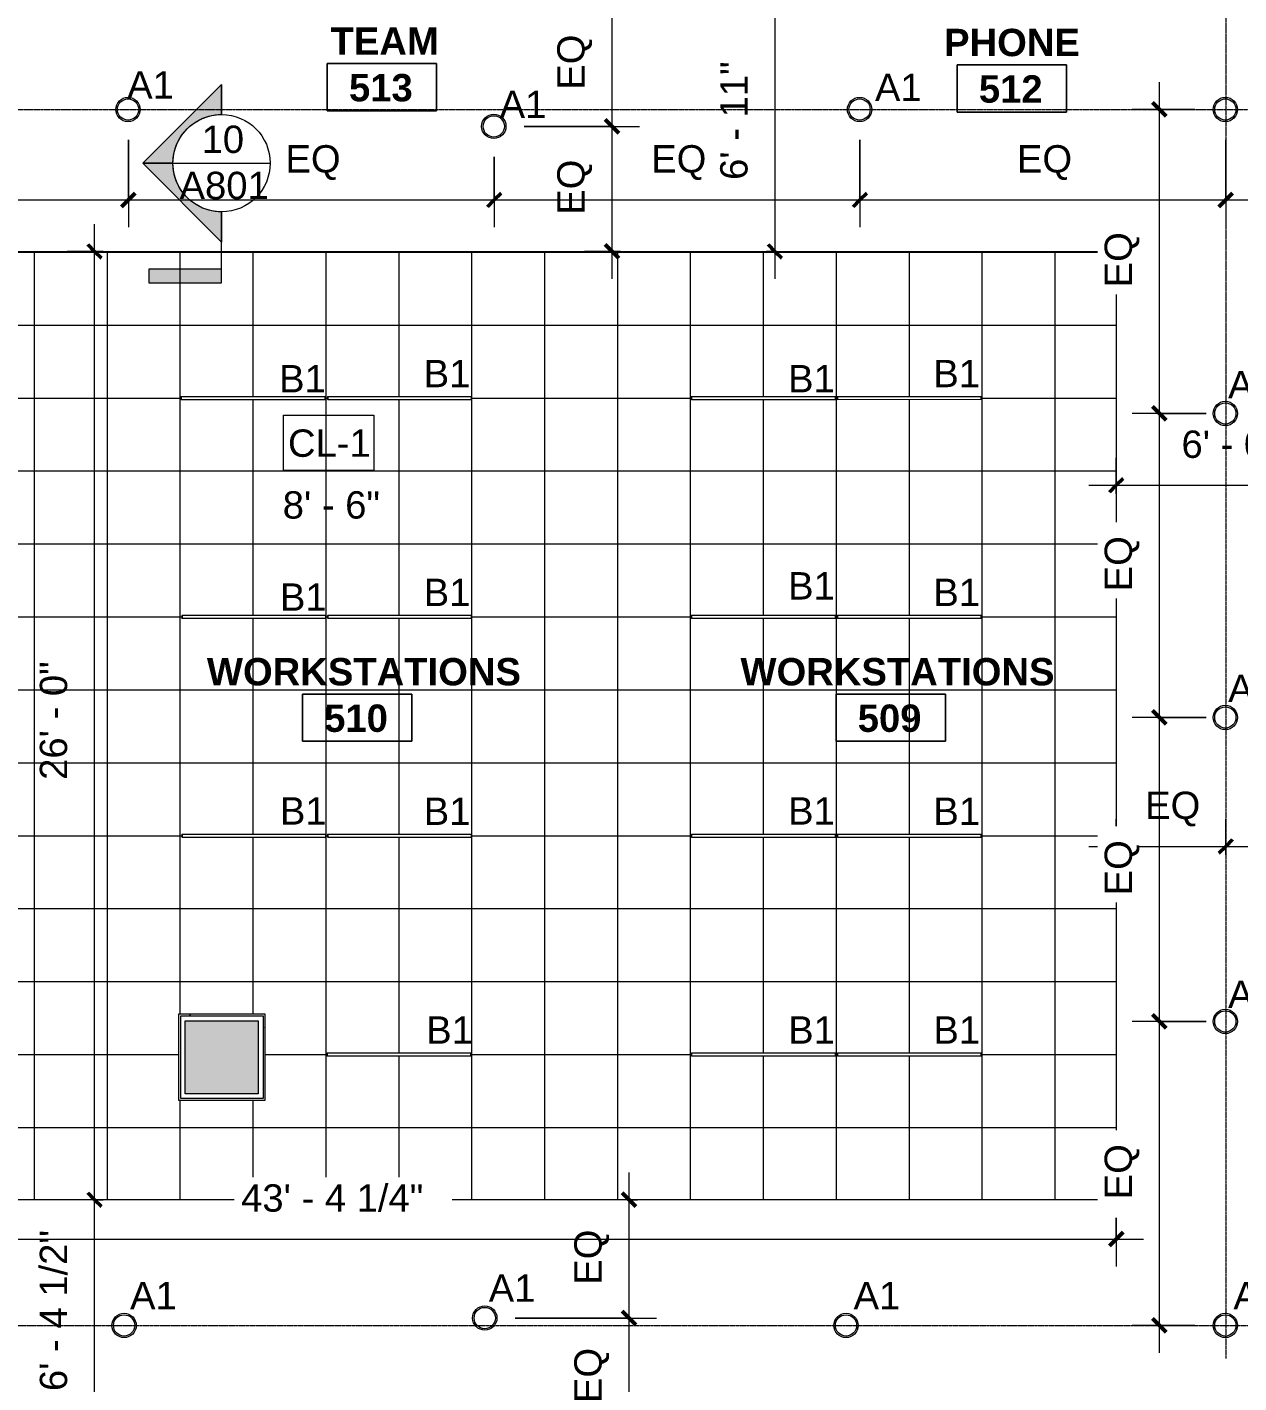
# Model space of a CAD drawing. Header units: inches. Extents: x -60 to 1865, y -31 to 1094.
# Drawn here: x 1022 to 1420.8, y 198.4 to 644.4 of the extents above; entities that cross this region are included whole.
import ezdxf

# ---------------------------------------------------------------- set-up
doc = ezdxf.new("R2010")
doc.units = ezdxf.units.IN
doc.header["$MEASUREMENT"] = 0
doc.linetypes.add('Center 1_16_', pattern=[0.15625, 0.0625, -0.03125, 0.03125, -0.03125])
for name, color, linetype, lineweight in [('A-ANNO-DIMS', 211, 'Continuous', 9), ('A-ANNO-DIMS-96', 211, 'Continuous', 9), ('A-AREA-IDEN', 2, 'Continuous', 9), ('A-CLNG', 13, 'Continuous', 13), ('A-CLNG-IDEN', 151, 'Continuous', 9), ('A-CLNG-PATT', 13, 'Continuous', 13), ('A-DETL', 90, 'Continuous', 9), ('A-WALL', 113, 'Continuous', 13), ('A-WALL-PATT', 111, 'Continuous', 13), ('E-LITE-EQPM', 33, 'Continuous', 9), ('E-LITE-EQPM-IDEN', 33, 'Continuous', 9), ('G-ANNO-SYMB', 111, 'Continuous', 9), ('I-WALL', 2, 'Continuous', 13), ('S-COLS', 52, 'Continuous', 13)]:
    doc.layers.add(name, color=color, linetype=linetype, lineweight=lineweight)
doc.styles.add('Arial', font='arial.ttf', dxfattribs={"height": 9})
doc.styles.add('Swis721 Lt BT', font='swissl.ttf', dxfattribs={"height": 9})
doc.styles.add('Swis721 Lt BT_B', font='', dxfattribs={"height": 9})
doc.styles.get('Swis721 Lt BT_B').set_extended_font_data('Swis721 Lt BT', bold=True)
doc.dimstyles.new('OTJ_-_3_32__Linear_-1_8__precision', dxfattribs={"dimscale": 12, "dimtxt": 9.497835, "dimasz": 0.375, "dimexe": 0.75, "dimexo": 0.5, "dimgap": 0.5, "dimtad": 1, "dimdec": 3, "dimrnd": 0.125, "dimzin": 3, "dimdsep": 46, "dimlunit": 4, "dimtxsty": 'Swis721 Lt BT', "dimblk1": 'OBLIQUE', "dimblk2": 'OBLIQUE', "dimsah": 1, "dimcen": 0.09, "dimdle": 0.75, "dimazin": 0, "dimtfac": 1, "dimtdec": 4, "dimtix": 1, "dimtmove": 0, "dimatfit": 3, "dimfxl": 1, "dimtvp": 1, "dimtfill": 1, "dimfrac": 2, "dimtolj": 1, "dimtzin": 0, "dimarcsym": 2})
doc.dimstyles.new('OTJ_-_3_32__Linear__1_2__Tolerance', dxfattribs={"dimscale": 12, "dimtxt": 9.497835, "dimasz": 0.375, "dimexe": 0.75, "dimexo": 0.5, "dimgap": 0.5, "dimtad": 1, "dimdec": 1, "dimrnd": 0.5, "dimzin": 3, "dimdsep": 46, "dimlunit": 4, "dimtxsty": 'Swis721 Lt BT', "dimblk1": 'OBLIQUE', "dimblk2": 'OBLIQUE', "dimsah": 1, "dimcen": 0.09, "dimdle": 0.75, "dimazin": 0, "dimtfac": 1, "dimtdec": 4, "dimtix": 1, "dimtmove": 0, "dimatfit": 3, "dimfxl": 1, "dimtvp": 1, "dimfrac": 2, "dimtolj": 1, "dimtzin": 0, "dimarcsym": 2})
doc.dimstyles.new('OTJ_-_3_32__Linear__1_8__Tolerance', dxfattribs={"dimscale": 12, "dimtxt": 9.497835, "dimasz": 0.375, "dimexe": 0.75, "dimexo": 0.5, "dimgap": 0.5, "dimtad": 1, "dimdec": 3, "dimrnd": 0.125, "dimzin": 3, "dimdsep": 46, "dimlunit": 4, "dimtxsty": 'Swis721 Lt BT', "dimblk1": 'OBLIQUE', "dimblk2": 'OBLIQUE', "dimsah": 1, "dimcen": 0.09, "dimdle": 0.75, "dimazin": 0, "dimtfac": 1, "dimtdec": 4, "dimtix": 1, "dimtmove": 0, "dimatfit": 3, "dimfxl": 1, "dimtvp": 1, "dimtfill": 1, "dimfrac": 2, "dimtolj": 1, "dimtzin": 0, "dimarcsym": 2})
pattern_1 = [(0, (0, 0), (30.72, 7.68), [1.267, -21.773, 1.267, -21.773, -122.88]), (0, (0, 0), (30.72, 7.68), [-46.08, 1.267, -44.813, 1.267, -21.773, -53.76]), (0, (0, 0), (30.72, 7.68), [-115.2, 1.267, -14.093, 1.267, -37.133]), (120, (11.52, 3.84), (-22.011075, 22.7643), [1.267, -21.773, 1.267, -21.773, -122.88]), (120, (11.52, 3.84), (-22.011075, 22.7643), [-46.08, 1.267, -44.813, 1.267, -21.773, -53.76]), (120, (11.52, 3.84), (-22.011075, 22.7643), [-115.2, 1.267, -14.093, 1.267, -37.133]), (240, (15.36, 19.2), (-8.708925, -30.4443), [1.267, -21.773, 1.267, -21.773, -122.88]), (240, (15.36, 19.2), (-8.708925, -30.4443), [-46.08, 1.267, -44.813, 1.267, -21.773, -53.76]), (240, (15.36, 19.2), (-8.708925, -30.4443), [-115.2, 1.267, -14.093, 1.267, -37.133])]

# ---------------------------------------------------------------- blocks, each defined once
blk = doc.blocks.new('Concrete-Rectangular-Column - 24_ X 24_-6973359-REFLECTED CEILING PLAN')
at = {"layer": 'S-COLS', "lineweight": 9}
blk.add_hatch(color=7, dxfattribs=at).paths.add_polyline_path([(12, -12), (12, 12), (-12, 12), (-12, -12)], flags=0)
at = {"layer": 'S-COLS', "color": 8, "lineweight": 20}
for p, q in [((-12, 12), (12, 12)), ((-12, -12), (-12, 12)), ((12, 12), (12, -12)), ((12, -12), (-12, -12))]:
    blk.add_line(p, q, dxfattribs=at)
blk = doc.blocks.new('Lighting fixture TBLS-HX-4-15-B-U-W - TBLS-HX-4-24-7815314-REFLECTED CEILING PLAN')
at = {"layer": 'E-LITE-EQPM'}
for p, q in [((-0.54, 23.67), (0.54, 23.67)), ((-0.54, 23.67), (-0.54, -23.67)), ((-0.47, 23.75), (0.47, 23.75)), ((-0.47, 23.75), (-0.47, 23.67)), ((0.47, 23.67), (0.47, 23.75)), ((0.54, -23.67), (0.54, 23.67)), ((0.54, -23.67), (-0.54, -23.67)), ((-0.47, -23.67), (-0.47, -23.75)), ((0.47, -23.75), (-0.47, -23.75)), ((0.47, -23.75), (0.47, -23.67))]:
    blk.add_line(p, q, dxfattribs=at)
blk = doc.blocks.new('L-PENDANT_FOCAL POINT 3_5 CYLINDER - L-PENDANT_FOCAL POINT 3_5 CYLINDER-7826649-REFLECTED CEILING PLAN')
at = {"layer": 'E-LITE-EQPM'}
for radius in [4, 3.5]:
    blk.add_circle((-0.125, 0), radius, dxfattribs=at)
blk = doc.blocks.new('Room Tag - Room Name and Number-3379422-REFLECTED CEILING PLAN')
at = {"layer": 'A-AREA-IDEN'}
for p, q in [((-0.1881, -0.1636), (-0.1881, -0.0018)), ((-0.1881, -0.0018), (0.1869, -0.0018)), ((0.1869, -0.0018), (-0.1881, -0.0018)), ((-0.1881, -0.0018), (-0.1881, -0.1636)), ((0.1869, -0.0018), (0.1869, -0.1636)), ((0.1869, -0.1636), (0.1869, -0.0018)), ((0.1869, -0.1636), (-0.1881, -0.1636)), ((-0.1881, -0.1636), (0.1869, -0.1636))]:
    blk.add_line(p, q, dxfattribs=at)
blk = doc.blocks.new('DIMBLOCK21-REFLECTED CEILING PLAN')
at = {"layer": 'A-ANNO-DIMS-96', "transparency": 16777216}
for p, q in [((1380.5, 372.06), (1380.5, 383.88)), ((1416.5, 372.06), (1416.5, 383.88)), ((1371.5, 374.88), (1416.5, 374.88)), ((1380.5, 374.88), (1380.5, 372.06)), ((1416.5, 374.88), (1416.5, 372.06))]:
    blk.add_line(p, q, dxfattribs=at)
at = {"layer": 'A-ANNO-DIMS-96', "lineweight": 50, "transparency": 16777216}
for p, q in [((1380.5, 374.88), (1378.25, 372.63)), ((1380.5, 374.88), (1382.75, 377.13)), ((1416.5, 374.88), (1414.25, 372.63)), ((1416.5, 374.88), (1418.75, 377.13))]:
    blk.add_line(p, q, dxfattribs=at)
at = {"layer": 'A-ANNO-DIMS-96', "color": 0, "transparency": 16777216, "insert": (1389.98, 392.89), "char_height": 9, "width": 20.443, "attachment_point": 1, "line_spacing_factor": 1.005062, "style": 'Swis721 Lt BT'}
blk.add_mtext('EQ', dxfattribs=at)
blk = doc.blocks.new('_Oblique')
at = {"color": 0, "linetype": 'ByBlock', "lineweight": -2}
blk.add_line((-0.5, -0.5), (0.5, 0.5), dxfattribs=at)
blk = doc.blocks.new('DIMBLOCK22-REFLECTED CEILING PLAN')
at = {"layer": 'A-ANNO-DIMS-96', "transparency": 16777216}
for p, q in [((1416.5, 372.06), (1416.5, 383.88)), ((1452.5, 372.06), (1452.5, 383.88)), ((1416.5, 374.88), (1461.5, 374.88)), ((1416.5, 374.88), (1416.5, 372.06)), ((1452.5, 374.88), (1452.5, 372.06))]:
    blk.add_line(p, q, dxfattribs=at)
at = {"layer": 'A-ANNO-DIMS-96', "lineweight": 50, "transparency": 16777216}
for p, q in [((1416.5, 374.88), (1414.25, 372.63)), ((1416.5, 374.88), (1418.75, 377.13)), ((1452.5, 374.88), (1450.25, 372.63)), ((1452.5, 374.88), (1454.75, 377.13))]:
    blk.add_line(p, q, dxfattribs=at)
at = {"layer": 'A-ANNO-DIMS-96', "color": 0, "transparency": 16777216, "insert": (1425.98, 392.89), "char_height": 9, "width": 20.443, "attachment_point": 1, "line_spacing_factor": 1.005062, "style": 'Swis721 Lt BT'}
blk.add_mtext('EQ', dxfattribs=at)
blk = doc.blocks.new('DIMBLOCK23-REFLECTED CEILING PLAN')
at = {"layer": 'A-ANNO-DIMS-96', "transparency": 16777216}
for p, q in [((1185.59, 611.78), (1223.5, 611.78)), ((1214.5, 611.78), (1185.59, 611.78)), ((1214.5, 561.62), (1214.5, 611.78)), ((1217.32, 570.62), (1205.5, 570.62)), ((1214.5, 570.62), (1217.32, 570.62))]:
    blk.add_line(p, q, dxfattribs=at)
at = {"layer": 'A-ANNO-DIMS-96', "lineweight": 50, "transparency": 16777216}
for p, q in [((1214.5, 611.78), (1212.25, 614.03)), ((1214.5, 611.78), (1216.75, 609.53)), ((1214.5, 570.62), (1212.25, 572.87)), ((1214.5, 570.62), (1216.75, 568.37))]:
    blk.add_line(p, q, dxfattribs=at)
at = {"layer": 'A-ANNO-DIMS-96', "color": 0, "transparency": 16777216, "insert": (1196.48, 582.68), "char_height": 9, "width": 20.443, "attachment_point": 1, "rotation": 90, "line_spacing_factor": 1.005062, "style": 'Swis721 Lt BT'}
blk.add_mtext('EQ', dxfattribs=at)
blk = doc.blocks.new('DIMBLOCK24-REFLECTED CEILING PLAN')
at = {"layer": 'A-ANNO-DIMS-96', "transparency": 16777216}
for p, q in [((1214.5, 611.78), (1214.5, 661.93)), ((1217.32, 652.93), (1205.5, 652.93)), ((1214.5, 652.93), (1217.32, 652.93)), ((1185.59, 611.78), (1223.5, 611.78)), ((1214.5, 611.78), (1185.59, 611.78))]:
    blk.add_line(p, q, dxfattribs=at)
at = {"layer": 'A-ANNO-DIMS-96', "lineweight": 50, "transparency": 16777216}
for p, q in [((1214.5, 652.93), (1212.25, 655.18)), ((1214.5, 652.93), (1216.75, 650.68)), ((1214.5, 611.78), (1212.25, 614.03)), ((1214.5, 611.78), (1216.75, 609.53))]:
    blk.add_line(p, q, dxfattribs=at)
at = {"layer": 'A-ANNO-DIMS-96', "color": 0, "transparency": 16777216, "insert": (1196.48, 623.83), "char_height": 9, "width": 20.443, "attachment_point": 1, "rotation": 90, "line_spacing_factor": 1.005062, "style": 'Swis721 Lt BT'}
blk.add_mtext('EQ', dxfattribs=at)
blk = doc.blocks.new('DIMBLOCK25-REFLECTED CEILING PLAN')
at = {"layer": 'A-ANNO-DIMS-96', "transparency": 16777216}
for p, q in [((1182.62, 219.69), (1229.11, 219.69)), ((1220.11, 219.69), (1182.62, 219.69)), ((1220.11, 171.75), (1220.11, 219.69)), ((1207, 180.75), (1229.11, 180.75)), ((1220.11, 180.75), (1207, 180.75))]:
    blk.add_line(p, q, dxfattribs=at)
at = {"layer": 'A-ANNO-DIMS-96', "lineweight": 50, "transparency": 16777216}
for p, q in [((1220.11, 219.69), (1217.86, 221.94)), ((1220.11, 219.69), (1222.36, 217.44)), ((1220.11, 180.75), (1217.86, 183)), ((1220.11, 180.75), (1222.36, 178.5))]:
    blk.add_line(p, q, dxfattribs=at)
at = {"layer": 'A-ANNO-DIMS-96', "color": 0, "transparency": 16777216, "insert": (1202.09, 191.7), "char_height": 9, "width": 20.443, "attachment_point": 1, "rotation": 90, "line_spacing_factor": 1.005062, "style": 'Swis721 Lt BT'}
blk.add_mtext('EQ', dxfattribs=at)
blk = doc.blocks.new('DIMBLOCK26-REFLECTED CEILING PLAN')
at = {"layer": 'A-ANNO-DIMS-96', "transparency": 16777216}
for p, q in [((1220.11, 219.69), (1220.11, 267.62)), ((1222.93, 258.62), (1211.11, 258.62)), ((1220.11, 258.62), (1222.93, 258.62)), ((1182.62, 219.69), (1229.11, 219.69)), ((1220.11, 219.69), (1182.62, 219.69))]:
    blk.add_line(p, q, dxfattribs=at)
at = {"layer": 'A-ANNO-DIMS-96', "lineweight": 50, "transparency": 16777216}
for p, q in [((1220.11, 258.62), (1217.86, 260.87)), ((1220.11, 258.62), (1222.36, 256.37)), ((1220.11, 219.69), (1217.86, 221.94)), ((1220.11, 219.69), (1222.36, 217.44))]:
    blk.add_line(p, q, dxfattribs=at)
at = {"layer": 'A-ANNO-DIMS-96', "color": 0, "transparency": 16777216, "insert": (1202.09, 230.64), "char_height": 9, "width": 20.443, "attachment_point": 1, "rotation": 90, "line_spacing_factor": 1.005062, "style": 'Swis721 Lt BT'}
blk.add_mtext('EQ', dxfattribs=at)
blk = doc.blocks.new('Drafting View - 3_32_ x 3_8_-334918-REFLECTED CEILING PLAN')
at = {"layer": 'G-ANNO-SYMB'}
blk.add_hatch(color=256, dxfattribs=at).paths.add_polyline_path([(0, 0.2495), (0, 0), (-0.0469, 0), (-0.0469, 0.2495)], flags=0)
for p, q in [((0, 0.2495), (-0.0469, 0.2495)), ((-0.0469, 0.2495), (-0.0469, 0)), ((0, 0), (0, 0.2495)), ((-0.0469, 0), (0, 0))]:
    blk.add_line(p, q, dxfattribs=at)
blk = doc.blocks.new('Drafting View - Section Head - Filled-1367765-REFLECTED CEILING PLAN')
at = {"layer": 'G-ANNO-SYMB'}
h = blk.add_hatch(color=256, dxfattribs=at)
edge = h.paths.add_edge_path(flags=0)
edge.add_line((-0.5202, 0), (-0.25, 0.2702))
edge.add_line((-0.25, 0.2702), (-0.25, 0.1667))
edge.add_arc((-0.25, 0), 0.1667, 90, 180)
edge.add_line((-0.4167, 0), (-0.5202, 0))
h = blk.add_hatch(color=256, dxfattribs=at)
edge = h.paths.add_edge_path(flags=0)
edge.add_line((0.0202, 0), (-0.0833, 0))
edge.add_arc((-0.25, 0), 0.1667, 0, 90)
edge.add_line((-0.25, 0.1667), (-0.25, 0.2702))
edge.add_line((-0.25, 0.2702), (0.0202, 0))
for p, q in [((-0.25, 0.2702), (-0.5202, 0)), ((-0.25, 0.2702), (-0.5202, 0)), ((-0.25, 0.2702), (0.0202, 0)), ((-0.25, 0.1667), (-0.25, 0.2702)), ((0.0202, 0), (-0.25, 0.2702)), ((-0.25, 0.2702), (-0.25, 0.1667)), ((-0.5202, 0), (-0.4167, 0)), ((-0.0833, 0), (0.0202, 0)), ((-0.5202, 0), (-0.4167, 0)), ((-0.4167, 0), (-0.5202, 0)), ((0.0202, 0), (-0.0833, 0)), ((-0.0833, 0), (0.0202, 0))]:
    blk.add_line(p, q, dxfattribs=at)
for start, end in [(0, 180), (360, 180), (90, 180), (0, 90), (180, 360)]:
    blk.add_arc((-0.25, 0), 0.1667, start, end, dxfattribs=at)
blk = doc.blocks.new('DIMBLOCK82-REFLECTED CEILING PLAN')
at = {"layer": 'A-ANNO-DIMS-96', "transparency": 16777216}
for p, q in [((934.94, 607.34), (934.94, 578.59)), ((934.94, 587.59), (934.94, 607.34)), ((1055.33, 607.34), (1055.33, 578.59)), ((1055.33, 587.59), (1055.33, 607.34)), ((925.94, 587.59), (1055.33, 587.59))]:
    blk.add_line(p, q, dxfattribs=at)
at = {"layer": 'A-ANNO-DIMS-96', "lineweight": 50, "transparency": 16777216}
for p, q in [((934.94, 587.59), (937.19, 589.84)), ((1055.33, 587.59), (1057.58, 589.84)), ((934.94, 587.59), (932.69, 585.34)), ((1055.33, 587.59), (1053.08, 585.34))]:
    blk.add_line(p, q, dxfattribs=at)
at = {"layer": 'A-ANNO-DIMS-96', "color": 0, "transparency": 16777216, "insert": (986.61, 605.6), "char_height": 9, "width": 20.443, "attachment_point": 1, "line_spacing_factor": 1.005062, "style": 'Swis721 Lt BT', "bg_fill": 3, "box_fill_scale": 1.25, "bg_fill_color": 256, "bg_fill_true_color": 13158600, "bg_fill_transparency": 0}
blk.add_mtext('EQ', dxfattribs=at)
blk = doc.blocks.new('DIMBLOCK83-REFLECTED CEILING PLAN')
at = {"layer": 'A-ANNO-DIMS-96', "transparency": 16777216}
for p, q in [((1055.33, 607.34), (1055.33, 578.59)), ((1055.33, 587.59), (1055.33, 607.34)), ((1175.72, 601.78), (1175.72, 578.59)), ((1175.72, 587.59), (1175.72, 601.78)), ((1055.33, 587.59), (1175.72, 587.59))]:
    blk.add_line(p, q, dxfattribs=at)
at = {"layer": 'A-ANNO-DIMS-96', "lineweight": 50, "transparency": 16777216}
for p, q in [((1055.33, 587.59), (1057.58, 589.84)), ((1175.72, 587.59), (1177.97, 589.84)), ((1055.33, 587.59), (1053.08, 585.34)), ((1175.72, 587.59), (1173.47, 585.34))]:
    blk.add_line(p, q, dxfattribs=at)
at = {"layer": 'A-ANNO-DIMS-96', "color": 0, "transparency": 16777216, "insert": (1107.01, 605.6), "char_height": 9, "width": 20.443, "attachment_point": 1, "line_spacing_factor": 1.005062, "style": 'Swis721 Lt BT', "bg_fill": 3, "box_fill_scale": 1.25, "bg_fill_color": 256, "bg_fill_true_color": 13158600, "bg_fill_transparency": 0}
blk.add_mtext('EQ', dxfattribs=at)
blk = doc.blocks.new('DIMBLOCK84-REFLECTED CEILING PLAN')
at = {"layer": 'A-ANNO-DIMS-96', "transparency": 16777216}
for p, q in [((1296.11, 607.34), (1296.11, 578.59)), ((1296.11, 587.59), (1296.11, 607.34)), ((1175.72, 601.78), (1175.72, 578.59)), ((1175.72, 587.59), (1175.72, 601.78)), ((1175.72, 587.59), (1296.11, 587.59))]:
    blk.add_line(p, q, dxfattribs=at)
at = {"layer": 'A-ANNO-DIMS-96', "lineweight": 50, "transparency": 16777216}
for p, q in [((1175.72, 587.59), (1177.97, 589.84)), ((1296.11, 587.59), (1298.36, 589.84)), ((1175.72, 587.59), (1173.47, 585.34)), ((1296.11, 587.59), (1293.86, 585.34))]:
    blk.add_line(p, q, dxfattribs=at)
at = {"layer": 'A-ANNO-DIMS-96', "color": 0, "transparency": 16777216, "insert": (1227.4, 605.6), "char_height": 9, "width": 20.443, "attachment_point": 1, "line_spacing_factor": 1.005062, "style": 'Swis721 Lt BT', "bg_fill": 3, "box_fill_scale": 1.25, "bg_fill_color": 256, "bg_fill_true_color": 13158600, "bg_fill_transparency": 0}
blk.add_mtext('EQ', dxfattribs=at)
blk = doc.blocks.new('DIMBLOCK85-REFLECTED CEILING PLAN')
at = {"layer": 'A-ANNO-DIMS-96', "transparency": 16777216}
for p, q in [((1296.11, 607.34), (1296.11, 578.59)), ((1296.11, 587.59), (1296.11, 607.34)), ((1416.5, 607.34), (1416.5, 578.59)), ((1416.5, 587.59), (1416.5, 607.34)), ((1296.11, 587.59), (1425.5, 587.59))]:
    blk.add_line(p, q, dxfattribs=at)
at = {"layer": 'A-ANNO-DIMS-96', "lineweight": 50, "transparency": 16777216}
for p, q in [((1296.11, 587.59), (1298.36, 589.84)), ((1416.5, 587.59), (1418.75, 589.84)), ((1296.11, 587.59), (1293.86, 585.34)), ((1416.5, 587.59), (1414.25, 585.34))]:
    blk.add_line(p, q, dxfattribs=at)
at = {"layer": 'A-ANNO-DIMS-96', "color": 0, "transparency": 16777216, "insert": (1347.79, 605.6), "char_height": 9, "width": 20.443, "attachment_point": 1, "line_spacing_factor": 1.005062, "style": 'Swis721 Lt BT', "bg_fill": 3, "box_fill_scale": 1.25, "bg_fill_color": 256, "bg_fill_true_color": 13158600, "bg_fill_transparency": 0}
blk.add_mtext('EQ', dxfattribs=at)
blk = doc.blocks.new('DIMBLOCK86-REFLECTED CEILING PLAN')
at = {"layer": 'A-ANNO-DIMS-96', "transparency": 16777216}
for p, q in [((1410.09, 317.27), (1385.67, 317.27)), ((1394.67, 208.25), (1394.67, 317.27)), ((1394.67, 317.27), (1410.09, 317.27)), ((1406.38, 217.25), (1385.67, 217.25)), ((1394.67, 217.25), (1406.38, 217.25))]:
    blk.add_line(p, q, dxfattribs=at)
at = {"layer": 'A-ANNO-DIMS-96', "lineweight": 50, "transparency": 16777216}
for p, q in [((1394.67, 317.27), (1392.42, 319.52)), ((1394.67, 317.27), (1396.92, 315.02)), ((1394.67, 217.25), (1392.42, 219.5)), ((1394.67, 217.25), (1396.92, 215))]:
    blk.add_line(p, q, dxfattribs=at)
at = {"layer": 'A-ANNO-DIMS-96', "color": 0, "transparency": 16777216, "insert": (1376.65, 258.74), "char_height": 9, "width": 20.443, "attachment_point": 1, "rotation": 90, "line_spacing_factor": 1.005062, "style": 'Swis721 Lt BT', "bg_fill": 3, "box_fill_scale": 1.25, "bg_fill_color": 256, "bg_fill_true_color": 13158600, "bg_fill_transparency": 0}
blk.add_mtext('EQ', dxfattribs=at)
blk = doc.blocks.new('DIMBLOCK87-REFLECTED CEILING PLAN')
at = {"layer": 'A-ANNO-DIMS-96', "lineweight": 50, "transparency": 16777216}
for p, q in [((1394.67, 417.29), (1392.42, 419.54)), ((1394.67, 417.29), (1396.92, 415.04)), ((1394.67, 317.27), (1392.42, 319.52)), ((1394.67, 317.27), (1396.92, 315.02))]:
    blk.add_line(p, q, dxfattribs=at)
at = {"layer": 'A-ANNO-DIMS-96', "transparency": 16777216}
for p, q in [((1410.09, 417.29), (1385.67, 417.29)), ((1394.67, 317.27), (1394.67, 417.29)), ((1394.67, 417.29), (1410.09, 417.29)), ((1410.09, 317.27), (1385.67, 317.27)), ((1394.67, 317.27), (1410.09, 317.27))]:
    blk.add_line(p, q, dxfattribs=at)
at = {"layer": 'A-ANNO-DIMS-96', "color": 0, "transparency": 16777216, "insert": (1376.65, 358.76), "char_height": 9, "width": 20.443, "attachment_point": 1, "rotation": 90, "line_spacing_factor": 1.005062, "style": 'Swis721 Lt BT', "bg_fill": 3, "box_fill_scale": 1.25, "bg_fill_color": 256, "bg_fill_true_color": 13158600, "bg_fill_transparency": 0}
blk.add_mtext('EQ', dxfattribs=at)
blk = doc.blocks.new('DIMBLOCK88-REFLECTED CEILING PLAN')
at = {"layer": 'A-ANNO-DIMS-96', "lineweight": 50, "transparency": 16777216}
for p, q in [((1394.67, 517.32), (1392.42, 519.57)), ((1394.67, 517.32), (1396.92, 515.07)), ((1394.67, 417.29), (1392.42, 419.54)), ((1394.67, 417.29), (1396.92, 415.04))]:
    blk.add_line(p, q, dxfattribs=at)
at = {"layer": 'A-ANNO-DIMS-96', "transparency": 16777216}
for p, q in [((1410.09, 517.32), (1385.67, 517.32)), ((1394.67, 417.29), (1394.67, 517.32)), ((1394.67, 517.32), (1410.09, 517.32)), ((1410.09, 417.29), (1385.67, 417.29)), ((1394.67, 417.29), (1410.09, 417.29))]:
    blk.add_line(p, q, dxfattribs=at)
at = {"layer": 'A-ANNO-DIMS-96', "color": 0, "transparency": 16777216, "insert": (1376.65, 458.79), "char_height": 9, "width": 20.443, "attachment_point": 1, "rotation": 90, "line_spacing_factor": 1.005062, "style": 'Swis721 Lt BT', "bg_fill": 3, "box_fill_scale": 1.25, "bg_fill_color": 256, "bg_fill_true_color": 13158600, "bg_fill_transparency": 0}
blk.add_mtext('EQ', dxfattribs=at)
blk = doc.blocks.new('DIMBLOCK89-REFLECTED CEILING PLAN')
at = {"layer": 'A-ANNO-DIMS-96', "transparency": 16777216}
for p, q in [((1394.67, 517.32), (1394.67, 626.34)), ((1406.38, 617.34), (1385.67, 617.34)), ((1394.67, 617.34), (1406.38, 617.34)), ((1410.09, 517.32), (1385.67, 517.32)), ((1394.67, 517.32), (1410.09, 517.32))]:
    blk.add_line(p, q, dxfattribs=at)
at = {"layer": 'A-ANNO-DIMS-96', "lineweight": 50, "transparency": 16777216}
for p, q in [((1394.67, 617.34), (1392.42, 619.59)), ((1394.67, 617.34), (1396.92, 615.09)), ((1394.67, 517.32), (1392.42, 519.57)), ((1394.67, 517.32), (1396.92, 515.07))]:
    blk.add_line(p, q, dxfattribs=at)
at = {"layer": 'A-ANNO-DIMS-96', "color": 0, "transparency": 16777216, "insert": (1376.65, 558.81), "char_height": 9, "width": 20.443, "attachment_point": 1, "rotation": 90, "line_spacing_factor": 1.005062, "style": 'Swis721 Lt BT', "bg_fill": 3, "box_fill_scale": 1.25, "bg_fill_color": 256, "bg_fill_true_color": 13158600, "bg_fill_transparency": 0}
blk.add_mtext('EQ', dxfattribs=at)
blk = doc.blocks.new('DIMBLOCK100-REFLECTED CEILING PLAN')
at = {"layer": 'A-ANNO-DIMS-96', "transparency": 16777216}
for p, q in [((1268.12, 662.43), (1268.12, 561.62)), ((1265.3, 653.43), (1277.12, 653.43)), ((1268.12, 653.43), (1265.3, 653.43)), ((1265.3, 570.62), (1277.12, 570.62)), ((1268.12, 570.62), (1265.3, 570.62))]:
    blk.add_line(p, q, dxfattribs=at)
at = {"layer": 'A-ANNO-DIMS-96', "lineweight": 50, "transparency": 16777216}
for p, q in [((1268.12, 653.43), (1265.87, 655.68)), ((1268.12, 653.43), (1270.37, 651.18)), ((1268.12, 570.62), (1265.87, 572.87)), ((1268.12, 570.62), (1270.37, 568.37))]:
    blk.add_line(p, q, dxfattribs=at)
at = {"layer": 'A-ANNO-DIMS-96', "color": 0, "transparency": 16777216, "insert": (1250.11, 594.16), "char_height": 9, "width": 42.8759, "attachment_point": 1, "rotation": 90, "line_spacing_factor": 1.005062, "style": 'Swis721 Lt BT'}
blk.add_mtext('6\' - 11"', dxfattribs=at)
blk = doc.blocks.new('DIMBLOCK101-REFLECTED CEILING PLAN')
at = {"layer": 'A-ANNO-DIMS-96', "transparency": 16777216}
for p, q in [((1044.16, 173), (1044.16, 267.62)), ((1046.98, 258.62), (1035.16, 258.62)), ((1044.16, 258.62), (1046.98, 258.62)), ((1193.13, 182), (1035.16, 182)), ((1044.16, 182), (1193.13, 182))]:
    blk.add_line(p, q, dxfattribs=at)
at = {"layer": 'A-ANNO-DIMS-96', "lineweight": 50, "transparency": 16777216}
for p, q in [((1044.16, 258.62), (1041.91, 260.87)), ((1044.16, 258.62), (1046.41, 256.37)), ((1044.16, 182), (1041.91, 184.25)), ((1044.16, 182), (1046.41, 179.75))]:
    blk.add_line(p, q, dxfattribs=at)
at = {"layer": 'A-ANNO-DIMS-96', "color": 0, "transparency": 16777216, "insert": (1026.15, 195.66), "char_height": 9, "width": 59.1579, "attachment_point": 1, "rotation": 90, "line_spacing_factor": 1.005062, "style": 'Swis721 Lt BT'}
blk.add_mtext('6\' - 4 1/2"', dxfattribs=at)
blk = doc.blocks.new('DIMBLOCK102-REFLECTED CEILING PLAN')
at = {"layer": 'A-ANNO-DIMS-96', "transparency": 16777216}
for p, q in [((1380.5, 490.87), (1380.5, 502.69)), ((1452.5, 490.87), (1452.5, 502.69)), ((1371.5, 493.69), (1461.5, 493.69)), ((1380.5, 493.69), (1380.5, 490.87)), ((1452.5, 493.69), (1452.5, 490.87))]:
    blk.add_line(p, q, dxfattribs=at)
at = {"layer": 'A-ANNO-DIMS-96', "lineweight": 50, "transparency": 16777216}
for p, q in [((1380.5, 493.69), (1382.75, 495.94)), ((1452.5, 493.69), (1454.75, 495.94)), ((1380.5, 493.69), (1378.25, 491.44)), ((1452.5, 493.69), (1450.25, 491.44))]:
    blk.add_line(p, q, dxfattribs=at)
at = {"layer": 'A-ANNO-DIMS-96', "color": 0, "transparency": 16777216, "insert": (1401.95, 511.7), "char_height": 9, "width": 34.9159, "attachment_point": 1, "line_spacing_factor": 1.005062, "style": 'Swis721 Lt BT'}
blk.add_mtext('6\' - 0"', dxfattribs=at)
blk = doc.blocks.new('DIMBLOCK105-REFLECTED CEILING PLAN')
at = {"layer": 'A-ANNO-DIMS-96', "transparency": 16777216}
for p, q in [((860.25, 252.62), (860.25, 236.68)), ((860.25, 245.68), (860.25, 252.62)), ((1380.5, 252.62), (1380.5, 236.68)), ((1380.5, 245.68), (1380.5, 252.62)), ((851.25, 245.68), (1389.5, 245.68))]:
    blk.add_line(p, q, dxfattribs=at)
at = {"layer": 'A-ANNO-DIMS-96', "lineweight": 50, "transparency": 16777216}
for p, q in [((860.25, 245.68), (858, 243.43)), ((860.25, 245.68), (862.5, 247.93)), ((1380.5, 245.68), (1378.25, 243.43)), ((1380.5, 245.68), (1382.75, 247.93))]:
    blk.add_line(p, q, dxfattribs=at)
at = {"layer": 'A-ANNO-DIMS-96', "color": 0, "transparency": 16777216, "insert": (1092.41, 263.69), "char_height": 9, "width": 67.118, "attachment_point": 1, "line_spacing_factor": 1.005062, "style": 'Swis721 Lt BT', "bg_fill": 3, "box_fill_scale": 1.25, "bg_fill_color": 256, "bg_fill_true_color": 13158600, "bg_fill_transparency": 0}
blk.add_mtext('43\' - 4 1/4"', dxfattribs=at)
blk = doc.blocks.new('DIMBLOCK109-REFLECTED CEILING PLAN')
at = {"layer": 'A-ANNO-DIMS-96', "transparency": 16777216}
for p, q in [((1044.16, 249.62), (1044.16, 579.62)), ((1046.98, 570.62), (1035.16, 570.62)), ((1044.16, 570.62), (1046.98, 570.62)), ((1046.98, 258.62), (1035.16, 258.62)), ((1044.16, 258.62), (1046.98, 258.62))]:
    blk.add_line(p, q, dxfattribs=at)
at = {"layer": 'A-ANNO-DIMS-96', "lineweight": 50, "transparency": 16777216}
for p, q in [((1044.16, 570.62), (1041.91, 572.87)), ((1044.16, 570.62), (1046.41, 568.37)), ((1044.16, 258.62), (1041.91, 260.87)), ((1044.16, 258.62), (1046.41, 256.37))]:
    blk.add_line(p, q, dxfattribs=at)
at = {"layer": 'A-ANNO-DIMS-96', "color": 0, "transparency": 16777216, "insert": (1026.15, 396.76), "char_height": 9, "width": 42.8759, "attachment_point": 1, "rotation": 90, "line_spacing_factor": 1.005062, "style": 'Swis721 Lt BT'}
blk.add_mtext('26\' - 0"', dxfattribs=at)

msp = doc.modelspace()

# ---------------------------------------------------------------- hatches: boundary and pattern name
at = {"layer": 'A-CLNG-PATT'}
h = msp.add_hatch(dxfattribs=at)
h.set_pattern_fill('FP_10', color=256, style=0, pattern_type=2)
h.set_pattern_definition([(180, (1048.375, 258.375), (-3e-15, 24), []), (90, (1048.375, 258.375), (24, -1e-15), [])])
h.paths.add_polyline_path([(928.2316, 258.625), (1380.5, 258.625), (1380.5, 570.625), (860.25, 570.625), (860.25, 258.625)], flags=0)
h.paths.add_polyline_path([(1074.2193, 291.25), (1071.9693, 291.25), (1071.9693, 319.75), (1100.25, 319.75), (1100.25, 291.25), (1082.6613, 291.25)], flags=0)
h.paths.add_polyline_path([(904.7102, 302.3935), (904.7102, 306.9108), (952.0602, 306.9142), (952.0602, 305.8392), (904.7102, 305.8358)], flags=0)
h.paths.add_polyline_path([(1120.7, 302.3935), (1120.7, 306.9261), (1168.05, 306.9295), (1168.05, 305.8545), (1120.7, 305.8511)], flags=0)
h.paths.add_polyline_path([(1240.7, 302.3935), (1240.7, 306.9346), (1288.05, 306.938), (1288.05, 305.863), (1240.7, 305.8596)], flags=0)
h.paths.add_polyline_path([(952.705, 304.544), (952.705, 306.9142), (1000.055, 306.9176), (1000.0551, 305.8426), (952.7051, 305.8392)], flags=0)
h.paths.add_polyline_path([(1288.705, 304.544), (1288.705, 306.938), (1336.055, 306.9414), (1336.0551, 305.8664), (1288.7051, 305.863)], flags=0)
h.paths.add_polyline_path([(1240.6897, 375.5116), (1240.6897, 378.9108), (1288.0397, 378.9142), (1288.0398, 377.8392), (1240.6898, 377.8358)], flags=0)
h.paths.add_polyline_path([(1072.955, 375.5116), (1072.955, 378.9108), (1120.305, 378.9142), (1120.2985, 377.8392), (1072.9551, 377.8358)], flags=0)
h.paths.add_polyline_path([(904.705, 375.5116), (904.705, 378.9108), (952.055, 378.9142), (952.0113, 377.8392), (904.7051, 377.8358)], flags=0)
h.paths.add_polyline_path([(952.7756, 377.6621), (952.7756, 378.9142), (1000.1256, 378.9176), (1000.1256, 377.8426), (952.7756, 377.8392)], flags=0)
h.paths.add_polyline_path([(1288.6999, 377.6621), (1288.6999, 378.9261), (1336.0499, 378.9295), (1336.05, 377.8545), (1288.7, 377.8511)], flags=0)
h.paths.add_polyline_path([(1120.9472, 377.6621), (1120.9472, 378.9142), (1168.2972, 378.9176), (1168.2973, 377.8426), (1120.9473, 377.8392)], flags=0)
h.paths.add_polyline_path([(1072.9551, 448.6298), (1072.9551, 450.9112), (1120.3051, 450.9145), (1120.2985, 449.8395), (1072.9552, 449.8362)], flags=0)
h.paths.add_polyline_path([(1240.6897, 448.6298), (1240.6897, 450.9108), (1288.0397, 450.9142), (1288.0398, 449.8392), (1240.6898, 449.8358)], flags=0)
h.paths.add_polyline_path([(904.455, 448.6298), (904.455, 450.9108), (951.805, 450.9142), (951.8051, 449.8392), (904.4551, 449.8358)], flags=0)
h.paths.add_polyline_path([(1288.6948, 448.6298), (1288.6948, 450.9265), (1336.0448, 450.9298), (1336.0449, 449.8548), (1288.6949, 449.8515)], flags=0)
h.paths.add_polyline_path([(952.7705, 448.6298), (952.7705, 450.9142), (1000.1205, 450.9176), (1000.1205, 449.8426), (952.7705, 449.8392)], flags=0)
h.paths.add_polyline_path([(1120.9421, 449.705), (1120.9421, 450.9261), (1168.2921, 450.9295), (1168.2922, 449.8545), (1120.9422, 449.8511)], flags=0)
h.paths.add_polyline_path([(1288.6897, 521.7479), (1288.6897, 522.938), (1336.0397, 522.9414), (1336.0398, 521.8664), (1288.6898, 521.863)], flags=0)
h.paths.add_polyline_path([(1120.937, 521.7479), (1120.937, 522.9261), (1168.287, 522.9295), (1168.2871, 521.8545), (1120.9371, 521.8511)], flags=0)
h.paths.add_polyline_path([(1072.7, 521.7479), (1072.7, 522.9227), (1120.05, 522.9261), (1120.05, 521.8511), (1072.7, 521.8477)], flags=0)
h.paths.add_polyline_path([(904.7, 521.7479), (904.7, 522.9108), (952.05, 522.9142), (952.05, 521.8392), (904.7, 521.8358)], flags=0)
h.paths.add_polyline_path([(1240.6847, 521.7479), (1240.6847, 522.9346), (1288.0347, 522.938), (1288.0347, 521.863), (1240.6847, 521.8596)], flags=0)
h.paths.add_polyline_path([(952.7654, 521.7479), (952.7654, 522.9142), (1000.1154, 522.9176), (1000.1154, 521.8426), (952.7654, 521.8392)], flags=0)
at = {"layer": 'A-WALL-PATT', "lineweight": 9}
h = msp.add_hatch(dxfattribs=at)
h.set_pattern_fill('FP_1', color=256, style=0, pattern_type=2)
h.set_pattern_definition(pattern_1)
h.paths.add_polyline_path([(1099.8136, 319.125), (1100.25, 319.125), (1100.25, 319.75), (1071.9693, 319.75), (1071.9693, 319.125), (1099.625, 319.125)], flags=0)
h = msp.add_hatch(dxfattribs=at)
h.set_pattern_fill('FP_1', color=256, style=0, pattern_type=2)
h.set_pattern_definition(pattern_1)
h.paths.add_polyline_path([(1099.625, 291.25), (1100.25, 291.25), (1100.25, 319.125), (1099.625, 319.125), (1099.625, 291.875)], flags=0)

# ---------------------------------------------------------------- linework, layer by layer
at = {"layer": 'A-CLNG'}
for p, q in [((860.25, 570.625), (1380.5, 570.625)), ((1380.5, 570.625), (1380.5, 258.625)), ((1380.5, 258.625), (860.25, 258.625))]:
    msp.add_line(p, q, dxfattribs=at)
at = {"layer": 'A-CLNG-IDEN', "flags": 128}
msp.add_lwpolyline([(1106.3422, 516.8093), (1136.1013, 516.8093), (1136.1013, 498.5778), (1106.3422, 498.5778)], close=True, dxfattribs=at)
at = {"layer": 'A-DETL', "linetype": 'Center 1_16_', "lineweight": 13}
for p, q in [((1416.5, 724.5), (1416.5, 206.3379)), ((824.625, 617.3379), (1682, 617.3379)), ((915.8125, 217.2499), (1530.8125, 217.2499))]:
    msp.add_line(p, q, dxfattribs=at)
at = {"layer": 'A-WALL'}
for p, q in [((1072.5943, 319.125), (1099.625, 319.125)), ((1072.5943, 291.875), (1072.5943, 319.125)), ((1099.625, 319.125), (1099.625, 291.875)), ((1099.625, 291.875), (1072.5943, 291.875))]:
    msp.add_line(p, q, dxfattribs=at)
at = {"layer": 'G-ANNO-SYMB'}
for p, q in [((1069.9814, 599.6704), (1101.9814, 599.6704)), ((1085.9814, 564.7588), (1085.9814, 575.6704))]:
    msp.add_line(p, q, dxfattribs=at)
at = {"layer": 'I-WALL'}
for p, q in [((1071.9693, 319.75), (1100.25, 319.75)), ((1071.9693, 291.25), (1071.9693, 319.75)), ((1100.25, 319.75), (1100.25, 291.25)), ((1100.25, 291.25), (1071.9693, 291.25))]:
    msp.add_line(p, q, dxfattribs=at)

# ---------------------------------------------------------------- block references
at = {"layer": 'A-AREA-IDEN', "xscale": 95.99999999999994, "yscale": 95.99999999999994, "zscale": 95.99999999999994}
for p in [(1138.8371, 632.6468), (1346.1683, 632.209), (1130.6643, 425.1732), (1306.2938, 425.1732)]:
    msp.add_blockref('Room Tag - Room Name and Number-3379422-REFLECTED CEILING PLAN', p, dxfattribs=at)
at = {"layer": 'E-LITE-EQPM'}
for p in [(1055.3281, 617.3379), (1296.1094, 617.3379), (1416.5, 617.3379), (1175.7188, 611.7755), (1416.5, 517.3159), (1416.5, 417.2939), (1416.5, 317.2719), (1172.7479, 219.6875), (1054.0302, 217.2499), (1291.653, 217.2499), (1416.5, 217.2499)]:
    msp.add_blockref('L-PENDANT_FOCAL POINT 3_5 CYLINDER - L-PENDANT_FOCAL POINT 3_5 CYLINDER-7826649-REFLECTED CEILING PLAN', p, dxfattribs=at)
at = {"layer": 'E-LITE-EQPM', "extrusion": (0, 0, -1), "rotation": 269.9959429688429}
for p in [(-1096.375, 522.3869), (-1144.612, 522.3903), (-1264.3597, 522.3988), (-1312.3648, 522.4022), (-1096.6301, 450.3753), (-1144.6171, 450.3903), (-1264.3648, 450.375), (-1312.3699, 450.3906), (-1096.63, 378.375), (-1144.6222, 378.3784), (-1264.3648, 378.375), (-1312.3749, 378.3903), (-1144.375, 306.3903), (-1264.375, 306.3988), (-1312.38, 306.4022)]:
    msp.add_blockref('Lighting fixture TBLS-HX-4-15-B-U-W - TBLS-HX-4-24-7815314-REFLECTED CEILING PLAN', p, dxfattribs=at)
at = {"layer": 'G-ANNO-SYMB', "extrusion": (0, 0, -1), "xscale": 95.99999999999994, "yscale": 95.99999999999994, "zscale": 95.99999999999994, "rotation": 270.0000000000002}
msp.add_blockref('Drafting View - Section Head - Filled-1367765-REFLECTED CEILING PLAN', (-1085.9814, 575.6704), dxfattribs=at)
at = {"layer": 'G-ANNO-SYMB', "xscale": 95.99999999999994, "yscale": 95.99999999999994, "zscale": 95.99999999999994, "rotation": 90}
msp.add_blockref('Drafting View - 3_32_ x 3_8_-334918-REFLECTED CEILING PLAN', (1085.9814, 564.7588), dxfattribs=at)
at = {"layer": 'S-COLS', "lineweight": 9}
msp.add_blockref('Concrete-Rectangular-Column - 24_ X 24_-6973359-REFLECTED CEILING PLAN', (1086, 305.5), dxfattribs=at)

# ---------------------------------------------------------------- texts
at = {"layer": 'A-AREA-IDEN', "char_height": 9, "attachment_point": 1, "style": 'Swis721 Lt BT_B'}
for s, insert, width in [('TEAM', (1121.8589, 644.3254), 40.905), ('PHONE', (1323.8042, 643.8876), 53.934), ('513', (1127.9224, 629.0257), 25.452), ('512', (1335.2536, 628.5879), 25.452), ('WORKSTATIONS', (1081.1632, 436.8518), 119.685), ('WORKSTATIONS', (1256.7927, 436.8518), 119.685), ('510', (1119.7496, 421.5521), 25.452), ('509', (1295.3791, 421.5521), 25.452)]:
    msp.add_mtext(s, dxfattribs=dict(at, insert=insert, width=width))
at = {"layer": 'A-CLNG-IDEN', "char_height": 9, "attachment_point": 1, "style": 'Swis721 Lt BT'}
for s, insert, width in [('CL-1', (1107.8422, 512.0593), 32.118), ('8\' - 6"', (1106.1036, 491.7301), 36.36)]:
    msp.add_mtext(s, dxfattribs=dict(at, insert=insert, width=width))
at = {"layer": 'E-LITE-EQPM-IDEN', "char_height": 9, "width": 18.786, "attachment_point": 1, "style": 'Arial'}
for s, insert in [('A1', (1054.9067, 629.9236)), ('A1', (1301.0469, 629.0898)), ('A1', (1177.5185, 623.5274)), ('B1', (1104.9224, 533.2491)), ('B1', (1152.5147, 534.948)), ('B1', (1272.4629, 533.261)), ('B1', (1320.2675, 534.9599)), ('A1', (1417.2954, 531.3226)), ('B1', (1272.468, 465.1041)), ('B1', (1105.1776, 461.4041)), ('B1', (1152.5198, 462.948)), ('B1', (1320.2726, 462.9483)), ('A1', (1417.2954, 431.3416)), ('B1', (1105.1775, 391.0408)), ('B1', (1152.5249, 390.9361)), ('B1', (1272.468, 391.0408)), ('B1', (1320.2777, 390.948)), ('A1', (1417.2954, 330.7411)), ('B1', (1153.3269, 318.9361)), ('B1', (1272.4782, 318.9599)), ('B1', (1320.2827, 318.9599)), ('A1', (1173.9201, 234.0232)), ('A1', (1055.8568, 231.5856)), ('A1', (1294.0159, 231.5856)), ('A1', (1419.0454, 231.5856))]:
    msp.add_mtext(s, dxfattribs=dict(at, insert=insert))
at = {"layer": 'G-ANNO-SYMB', "char_height": 9, "attachment_point": 1, "style": 'Swis721 Lt BT'}
for s, insert, width in [('10', (1079.41, 612.0272), 16.362), ('A801', (1072.1533, 596.8422), 33.936)]:
    msp.add_mtext(s, dxfattribs=dict(at, insert=insert, width=width))

# ---------------------------------------------------------------- dimensions: what is measured, and where the dimension line sits
at = {"layer": 'A-ANNO-DIMS'}
for base, p1, p2, override, picture, middle in [((1214.4997, 652.9259), (1179.5938, 611.7755), (1211.3177, 652.9259), {"dimpost": '<>', "dimfxl": 51.95933}, 'DIMBLOCK24-REFLECTED CEILING PLAN', (1203.5506, 632.3507)), ((1214.4997, 611.7755), (1211.3177, 570.625), (1179.5938, 611.7755), {"dimpost": '<>', "dimfxl": 51.95933}, 'DIMBLOCK23-REFLECTED CEILING PLAN', (1203.5506, 591.2002)), ((1220.1082, 258.625), (1176.6229, 219.6875), (1216.9262, 258.625), {"dimpost": '<>', "dimfxl": 56.040061}, 'DIMBLOCK26-REFLECTED CEILING PLAN', (1209.1591, 239.1562)), ((1220.1082, 219.6875), (1201, 180.75), (1176.6229, 219.6875), {"dimpost": '<>', "dimfxl": 45.938804}, 'DIMBLOCK25-REFLECTED CEILING PLAN', (1209.1591, 200.2187))]:
    dim = msp.add_linear_dim(base=base, p1=p1, p2=p2, angle=90, text='EQ', dimstyle='OTJ_-_3_32__Linear__1_2__Tolerance', override=override, dxfattribs=at)
    dim.commit()
    dim.dimension.update_dxf_attribs({"geometry": picture, "text_midpoint": middle})
for base, p1, p2, picture, middle in [((1416.5, 374.877), (1380.5, 378.059), (1416.5, 378.059), 'DIMBLOCK21-REFLECTED CEILING PLAN', (1398.5, 385.8261)), ((1452.5, 374.877), (1416.5, 378.059), (1452.5, 378.059), 'DIMBLOCK22-REFLECTED CEILING PLAN', (1434.5, 385.8261))]:
    dim = msp.add_linear_dim(base=base, p1=p1, p2=p2, text='EQ', dimstyle='OTJ_-_3_32__Linear__1_2__Tolerance', override={"dimpost": '<>', "dimfxl": 36}, dxfattribs=at)
    dim.commit()
    dim.dimension.update_dxf_attribs({"geometry": picture, "text_midpoint": middle})
dim = msp.add_linear_dim(base=(1044.1615, 258.625), p1=(1199.125, 182), p2=(1040.9795, 258.625), angle=90, dimstyle='OTJ_-_3_32__Linear__1_2__Tolerance', override={"dimpost": '<>', "dimfxl": 175.731042}, dxfattribs=at)
dim.commit()
dim.dimension.update_dxf_attribs({"geometry": 'DIMBLOCK101-REFLECTED CEILING PLAN', "text_midpoint": (1033.0199, 220.3125)})

# ---------------------------------------------------------------- next in the draw order: dimensions: what is measured, and where the dimension line sits
dim = msp.add_linear_dim(base=(1055.3281, 587.5864), p1=(934.9375, 613.3379), p2=(1055.3281, 613.3379), text='EQ', dimstyle='OTJ_-_3_32__Linear__1_8__Tolerance', override={"dimpost": '<>', "dimfxl": 120.390625}, dxfattribs=at)
dim.commit()
dim.dimension.update_dxf_attribs({"geometry": 'DIMBLOCK82-REFLECTED CEILING PLAN', "text_midpoint": (995.1328, 598.5355)})
dim = msp.add_linear_dim(base=(1394.6695, 317.2719), p1=(1412.375, 217.2499), p2=(1416.0928, 317.2719), angle=90, text='EQ', dimstyle='OTJ_-_3_32__Linear__1_8__Tolerance', override={"dimpost": '<>', "dimfxl": 100.091065}, dxfattribs=at)
dim.commit()
dim.dimension.update_dxf_attribs({"geometry": 'DIMBLOCK86-REFLECTED CEILING PLAN', "text_midpoint": (1383.7204, 267.2609)})

# ---------------------------------------------------------------- next in the draw order: dimensions: what is measured, and where the dimension line sits
dim = msp.add_linear_dim(base=(1175.7188, 587.5864), p1=(1055.3281, 613.3379), p2=(1175.7188, 607.7755), text='EQ', dimstyle='OTJ_-_3_32__Linear__1_8__Tolerance', override={"dimpost": '<>', "dimfxl": 120.519056}, dxfattribs=at)
dim.commit()
dim.dimension.update_dxf_attribs({"geometry": 'DIMBLOCK83-REFLECTED CEILING PLAN', "text_midpoint": (1115.5234, 598.5355)})
dim = msp.add_linear_dim(base=(1394.6695, 417.2939), p1=(1416.0928, 317.2719), p2=(1416.0928, 417.2939), angle=90, text='EQ', dimstyle='OTJ_-_3_32__Linear__1_8__Tolerance', override={"dimpost": '<>', "dimfxl": 100.021993}, dxfattribs=at)
dim.commit()
dim.dimension.update_dxf_attribs({"geometry": 'DIMBLOCK87-REFLECTED CEILING PLAN', "text_midpoint": (1383.7204, 367.2829)})
dim = msp.add_linear_dim(base=(1380.5, 245.6781), p1=(860.25, 258.625), p2=(1380.5, 258.625), dimstyle='OTJ_-_3_32__Linear_-1_8__precision', override={"dimpost": '<>', "dimfxl": 520.25}, dxfattribs=at)
dim.commit()
dim.dimension.update_dxf_attribs({"geometry": 'DIMBLOCK105-REFLECTED CEILING PLAN', "text_midpoint": (1120.375, 256.8196)})

# ---------------------------------------------------------------- next in the draw order: dimensions: what is measured, and where the dimension line sits
dim = msp.add_linear_dim(base=(1296.1094, 587.5864), p1=(1175.7188, 607.7755), p2=(1296.1094, 613.3379), text='EQ', dimstyle='OTJ_-_3_32__Linear__1_8__Tolerance', override={"dimpost": '<>', "dimfxl": 120.519056}, dxfattribs=at)
dim.commit()
dim.dimension.update_dxf_attribs({"geometry": 'DIMBLOCK84-REFLECTED CEILING PLAN', "text_midpoint": (1235.9141, 598.5355)})
dim = msp.add_linear_dim(base=(1044.1615, 570.625), p1=(1040.9795, 258.625), p2=(1040.9795, 570.625), angle=90, dimstyle='OTJ_-_3_32__Linear__1_2__Tolerance', override={"dimpost": '<>', "dimfxl": 312}, dxfattribs=at)
dim.commit()
dim.dimension.update_dxf_attribs({"geometry": 'DIMBLOCK109-REFLECTED CEILING PLAN', "text_midpoint": (1033.5362, 414.625)})
dim = msp.add_linear_dim(base=(1394.6695, 517.3159), p1=(1416.0928, 417.2939), p2=(1416.0928, 517.3159), angle=90, text='EQ', dimstyle='OTJ_-_3_32__Linear__1_8__Tolerance', override={"dimpost": '<>', "dimfxl": 100.021993}, dxfattribs=at)
dim.commit()
dim.dimension.update_dxf_attribs({"geometry": 'DIMBLOCK88-REFLECTED CEILING PLAN', "text_midpoint": (1383.7204, 467.3049)})

# ---------------------------------------------------------------- next in the draw order: dimensions: what is measured, and where the dimension line sits
dim = msp.add_linear_dim(base=(1268.1209, 570.625), p1=(1271.3029, 653.4259), p2=(1271.3029, 570.625), angle=90, dimstyle='OTJ_-_3_32__Linear__1_2__Tolerance', override={"dimpost": '<>', "dimfxl": 82.800943}, dxfattribs=at)
dim.commit()
dim.dimension.update_dxf_attribs({"geometry": 'DIMBLOCK100-REFLECTED CEILING PLAN', "text_midpoint": (1257.4956, 612.0255)})
dim = msp.add_linear_dim(base=(1416.5, 587.5864), p1=(1296.1094, 613.3379), p2=(1416.5, 613.3379), text='EQ', dimstyle='OTJ_-_3_32__Linear__1_8__Tolerance', override={"dimpost": '<>', "dimfxl": 120.390625}, dxfattribs=at)
dim.commit()
dim.dimension.update_dxf_attribs({"geometry": 'DIMBLOCK85-REFLECTED CEILING PLAN', "text_midpoint": (1356.3047, 598.5355)})
dim = msp.add_linear_dim(base=(1452.5, 493.6875), p1=(1380.5, 496.8695), p2=(1452.5, 496.8695), dimstyle='OTJ_-_3_32__Linear__1_2__Tolerance', override={"dimpost": '<>', "dimfxl": 72}, dxfattribs=at)
dim.commit()
dim.dimension.update_dxf_attribs({"geometry": 'DIMBLOCK102-REFLECTED CEILING PLAN', "text_midpoint": (1416.5, 504.3128)})

# ---------------------------------------------------------------- next in the draw order: dimensions: what is measured, and where the dimension line sits
dim = msp.add_linear_dim(base=(1394.6695, 617.3379), p1=(1416.0928, 517.3159), p2=(1412.375, 617.3379), angle=90, text='EQ', dimstyle='OTJ_-_3_32__Linear__1_8__Tolerance', override={"dimpost": '<>', "dimfxl": 100.091065}, dxfattribs=at)
dim.commit()
dim.dimension.update_dxf_attribs({"geometry": 'DIMBLOCK89-REFLECTED CEILING PLAN', "text_midpoint": (1383.7204, 567.3269)})

doc.saveas('drawing.dxf')
